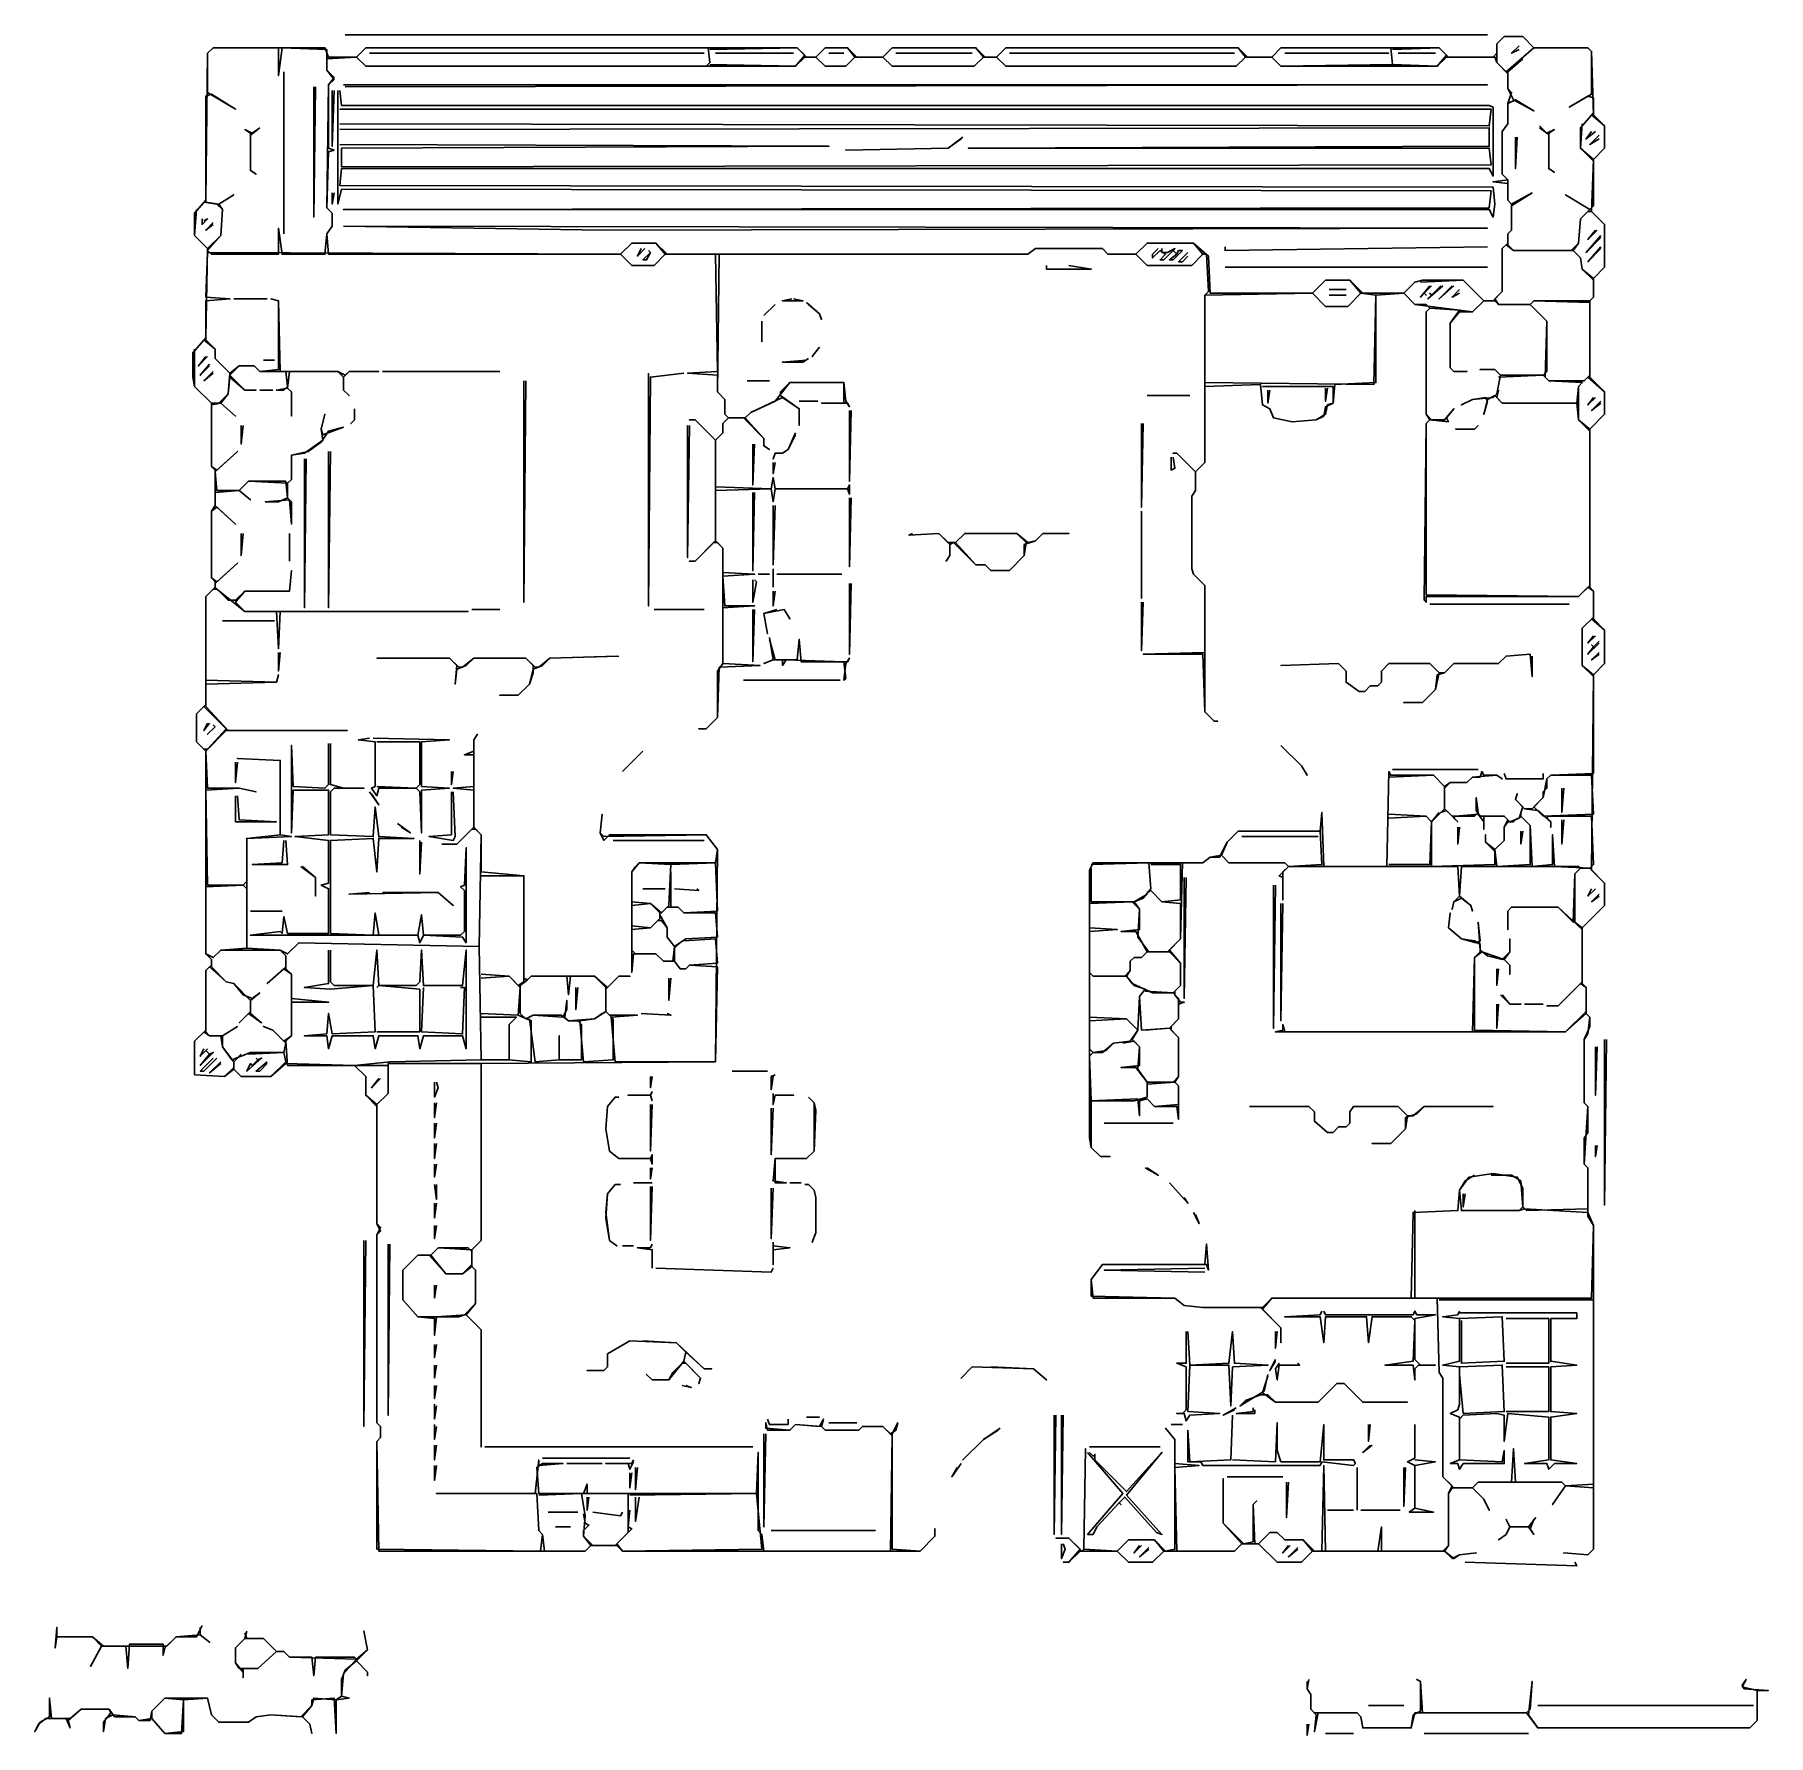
# Model space of a CAD drawing. Header units: metres. Extents: x 54 to 986, y 46 to 960.
import ezdxf

# ---------------------------------------------------------------- set-up
doc = ezdxf.new("R2010")
doc.units = ezdxf.units.M
doc.layers.add('A-FURN', color=2, linetype='Continuous')
doc.layers.add('A-WALL', color=1, linetype='Continuous')

msp = doc.modelspace()

# ---------------------------------------------------------------- linework, layer by layer
at = {"layer": 'A-FURN'}
for points in [[(221, 960), (835, 960)], [(852, 954), (848, 950), (852, 952)], [(234, 950), (414, 950)], [(420, 950), (462, 950)], [(481, 950), (489, 950)], [(517, 950), (558, 950)], [(578, 950), (699, 950)], [(726, 950), (782, 950)], [(787, 950), (807, 950)], [(188, 940), (188, 853)], [(204, 932), (204, 862), (205, 932)], [(220, 933), (835, 933), (221, 932)], [(214, 930), (214, 900), (215, 930)], [(217, 930), (217, 869), (219, 877), (837, 876), (836, 867), (220, 866), (836, 866), (838, 862), (839, 869), (838, 878), (218, 879), (219, 888), (836, 888), (838, 884), (838, 921), (836, 922), (219, 922), (218, 930)], [(218, 920), (837, 920), (836, 911), (218, 912)], [(218, 909), (836, 910), (836, 900), (556, 899), (836, 899), (837, 890), (219, 889), (219, 899), (481, 900), (218, 901)], [(850, 905), (850, 888), (851, 905)], [(891, 908), (888, 904), (893, 908)], [(895, 906), (890, 901), (895, 904)], [(214, 875), (214, 869), (215, 875)], [(144, 861), (144, 858), (147, 861), (145, 860)], [(150, 859), (146, 855), (150, 858)], [(220, 857), (360, 855), (835, 856), (231, 857)], [(896, 852), (888, 843), (896, 851)], [(893, 855), (889, 850), (894, 855)], [(380, 845), (378, 841), (382, 845)], [(384, 844), (385, 843), (381, 839), (383, 839), (385, 843)], [(658, 845), (655, 842), (655, 840), (659, 844), (662, 842), (659, 839), (661, 839), (666, 844), (668, 842), (664, 839), (666, 839), (671, 844), (669, 844), (668, 842), (666, 844), (667, 845), (663, 843), (660, 843), (660, 845)], [(674, 843), (669, 838), (671, 838), (674, 841)], [(694, 846), (694, 844), (835, 846)], [(896, 846), (889, 838), (896, 845)], [(598, 836), (598, 834), (622, 834), (610, 836)], [(694, 835), (835, 835)], [(750, 823), (759, 823)], [(804, 825), (799, 819), (801, 821), (802, 820), (801, 821), (805, 825)], [(810, 825), (805, 820), (804, 821), (805, 820), (803, 818), (811, 825)], [(816, 825), (809, 818), (817, 825)], [(820, 823), (816, 819), (820, 821)], [(161, 818), (179, 818)], [(750, 820), (759, 820)], [(146, 787), (142, 782), (147, 787)], [(148, 783), (143, 777), (148, 782)], [(177, 785), (183, 785)], [(150, 779), (145, 774), (150, 778)], [(241, 779), (304, 779)], [(317, 774), (317, 655), (318, 774)], [(384, 778), (384, 653), (385, 776), (403, 778)], [(437, 774), (449, 774)], [(175, 769), (182, 769)], [(652, 766), (675, 766)], [(717, 769), (717, 762), (718, 769)], [(748, 770), (748, 763), (749, 770)], [(892, 765), (889, 761), (893, 765)], [(465, 763), (475, 763)], [(492, 758), (492, 720), (493, 758)], [(896, 763), (891, 758), (896, 762)], [(165, 750), (165, 740), (166, 750)], [(405, 750), (405, 679), (406, 750)], [(649, 751), (649, 706), (650, 751)], [(440, 740), (440, 718), (441, 740)], [(199, 732), (199, 652), (200, 732)], [(212, 736), (212, 652), (213, 736)], [(451, 730), (451, 724), (452, 730)], [(665, 733), (665, 726), (667, 727), (666, 733)], [(440, 714), (440, 672), (441, 714)], [(492, 711), (492, 674), (493, 711)], [(451, 707), (451, 675), (452, 707)], [(165, 692), (165, 680), (166, 692)], [(440, 667), (440, 655), (442, 666), (441, 667)], [(443, 670), (449, 670)], [(453, 670), (488, 670)], [(492, 665), (492, 627), (493, 665)], [(451, 661), (451, 653), (452, 661)], [(649, 655), (649, 629), (650, 655)], [(804, 654), (879, 654)], [(155, 645), (183, 645)], [(289, 651), (304, 651)], [(387, 651), (414, 651)], [(440, 651), (440, 623), (441, 651)], [(892, 637), (889, 633), (893, 637)], [(895, 634), (892, 631), (891, 632), (892, 631), (889, 627), (895, 633)], [(185, 628), (185, 618), (186, 628)], [(895, 628), (891, 624), (895, 627)], [(435, 613), (487, 613)], [(147, 590), (145, 586), (148, 590)], [(150, 589), (151, 588), (147, 584), (151, 588)], [(212, 579), (212, 557), (210, 555), (193, 556), (192, 578), (192, 531), (193, 554), (212, 554), (212, 530), (194, 529), (212, 527), (212, 504), (208, 503), (212, 501), (212, 477), (190, 477), (188, 486), (187, 477), (186, 478), (170, 476), (260, 476), (261, 472), (263, 476), (284, 475), (286, 472), (286, 523), (285, 503), (283, 502), (285, 500), (285, 478), (283, 476), (263, 476), (262, 487), (260, 476), (239, 476), (237, 488), (236, 476), (213, 477), (213, 527), (236, 528), (238, 510), (239, 528), (258, 528), (239, 529), (237, 545), (236, 529), (213, 530), (213, 553), (215, 555), (231, 555), (220, 555), (213, 557), (213, 579)], [(234, 582), (228, 581), (237, 580), (237, 556), (235, 555), (238, 551), (239, 555), (259, 555), (261, 553), (262, 531), (262, 554), (277, 555), (262, 556), (262, 580), (277, 581), (236, 582)], [(238, 580), (261, 580), (261, 557), (259, 555), (238, 556)], [(162, 569), (162, 558), (163, 569)], [(278, 564), (278, 557), (279, 564)], [(784, 565), (830, 565)], [(844, 563), (845, 560), (865, 560), (865, 563)], [(162, 551), (162, 537), (184, 537), (164, 538), (163, 551)], [(278, 553), (278, 530), (266, 529), (279, 527), (280, 529), (279, 553)], [(875, 555), (875, 542), (876, 555)], [(819, 534), (819, 525), (820, 534)], [(853, 532), (853, 525), (854, 532)], [(875, 538), (875, 525), (876, 538)], [(188, 527), (187, 515), (171, 514), (190, 514), (189, 527)], [(261, 527), (261, 509), (262, 526)], [(365, 527), (414, 527)], [(703, 529), (744, 529)], [(672, 507), (672, 442), (673, 507)], [(381, 501), (393, 501)], [(398, 501), (411, 500), (410, 501)], [(720, 503), (720, 426), (721, 503)], [(891, 501), (889, 497), (893, 501)], [(895, 498), (891, 494), (895, 497)], [(170, 489), (187, 489)], [(724, 493), (724, 430), (725, 493)], [(212, 468), (212, 450), (199, 448), (213, 447), (236, 449), (237, 424), (214, 423), (212, 434), (211, 423), (199, 422), (211, 422), (212, 415), (214, 422), (236, 422), (237, 415), (239, 422), (260, 422), (261, 415), (263, 422), (284, 422), (286, 415), (286, 468), (284, 449), (263, 449), (262, 468), (261, 451), (259, 449), (239, 449), (238, 468), (236, 449), (215, 449), (213, 451), (213, 468)], [(840, 458), (840, 449), (841, 458)], [(238, 448), (239, 449), (261, 447), (261, 424), (238, 424)], [(283, 448), (285, 448), (284, 423), (262, 424), (263, 448)], [(345, 448), (345, 436), (346, 448)], [(395, 453), (395, 441), (396, 453)], [(840, 439), (840, 426), (841, 439)], [(855, 439), (865, 439)], [(380, 434), (396, 433), (394, 434)], [(898, 420), (898, 331), (899, 420)], [(145, 415), (143, 411), (146, 414), (148, 412), (143, 406), (150, 413), (148, 412), (146, 414), (147, 415)], [(893, 416), (893, 390), (894, 416)], [(150, 410), (143, 403), (145, 403), (152, 410)], [(154, 408), (148, 402), (154, 407)], [(173, 410), (174, 409), (171, 406), (170, 407), (168, 403), (176, 410), (174, 409)], [(179, 408), (173, 403), (175, 403), (179, 407)], [(429, 403), (448, 403)], [(452, 401), (450, 400), (450, 393), (451, 400)], [(239, 399), (235, 394), (240, 399)], [(269, 397), (269, 389), (271, 394), (270, 397)], [(385, 400), (385, 394), (386, 400)], [(269, 386), (269, 378), (270, 386)], [(385, 385), (385, 360), (386, 385)], [(450, 383), (450, 358), (451, 383)], [(269, 375), (269, 367), (270, 375)], [(629, 375), (666, 375)], [(269, 364), (269, 356), (270, 364)], [(893, 363), (893, 357), (894, 363)], [(269, 353), (269, 346), (270, 353)], [(385, 351), (385, 345), (386, 351)], [(269, 342), (270, 334), (270, 342)], [(385, 341), (385, 312), (386, 341)], [(450, 340), (450, 313), (451, 340)], [(460, 343), (466, 343)], [(822, 337), (822, 330), (823, 337)], [(269, 332), (269, 324), (270, 332)], [(269, 320), (269, 313), (270, 320)], [(231, 312), (231, 212), (232, 312)], [(244, 310), (244, 218), (245, 310)], [(370, 309), (376, 309)], [(388, 297), (450, 295), (451, 297)], [(683, 297), (629, 296), (683, 295)], [(269, 288), (269, 281), (270, 288)], [(746, 274), (745, 272), (726, 271), (745, 271), (747, 257), (748, 271), (770, 271), (771, 257), (773, 271), (794, 271), (796, 269), (795, 247), (780, 245), (795, 245), (796, 237), (796, 243), (798, 245), (807, 245), (799, 245), (796, 248), (796, 270), (807, 272), (797, 272), (796, 274), (795, 272), (748, 272), (747, 274)], [(820, 274), (819, 272), (811, 271), (820, 270), (820, 247), (811, 245), (820, 244), (820, 224), (819, 221), (815, 219), (820, 217), (820, 194), (815, 192), (819, 192), (820, 189), (822, 192), (844, 192), (844, 199), (843, 193), (820, 194), (820, 216), (822, 218), (840, 219), (844, 218), (844, 204), (846, 219), (868, 217), (868, 194), (855, 192), (867, 192), (868, 189), (871, 192), (883, 192), (869, 194), (869, 217), (883, 219), (869, 220), (869, 244), (883, 245), (869, 247), (869, 270), (883, 270), (883, 273), (820, 273)], [(820, 270), (843, 271), (844, 247), (821, 246), (821, 269)], [(673, 263), (673, 246), (668, 246), (673, 244), (673, 221), (671, 219), (668, 219), (672, 219), (673, 215), (675, 218), (691, 219), (674, 220), (675, 245), (696, 245), (697, 223), (698, 244), (717, 245), (699, 246), (698, 263), (696, 246), (675, 245), (674, 263)], [(721, 263), (721, 254), (722, 263)], [(845, 270), (868, 270), (868, 246), (845, 246)], [(269, 256), (269, 249), (270, 256)], [(269, 245), (269, 238), (270, 245)], [(723, 246), (721, 243), (722, 237), (723, 245), (734, 245), (733, 246)], [(820, 244), (843, 245), (844, 220), (822, 219), (820, 240)], [(845, 244), (868, 244), (868, 220), (845, 220)], [(269, 234), (269, 227), (270, 234)], [(402, 234), (407, 233), (404, 234)], [(269, 224), (269, 216), (270, 223)], [(448, 216), (449, 213), (459, 213), (459, 216)], [(469, 217), (476, 217)], [(602, 218), (602, 154), (603, 218)], [(606, 218), (606, 154), (607, 218)], [(698, 218), (697, 194), (675, 193), (674, 210), (674, 193), (681, 193), (682, 191), (745, 191), (746, 193), (763, 191), (764, 192), (763, 194), (747, 194), (747, 213), (745, 193), (724, 193), (722, 199), (722, 214), (721, 193), (698, 194)], [(709, 222), (709, 220), (700, 219), (710, 219), (710, 221)], [(269, 213), (269, 205), (270, 212)], [(446, 208), (446, 158), (447, 208)], [(481, 214), (496, 214)], [(665, 213), (671, 213)], [(771, 213), (771, 204), (772, 213)], [(796, 213), (796, 195), (792, 193), (796, 191), (796, 168), (793, 166), (806, 166), (796, 168), (796, 191), (807, 193), (796, 194)], [(269, 202), (269, 194), (270, 202)], [(296, 201), (440, 201)], [(620, 198), (639, 176), (620, 154), (623, 154), (625, 158), (637, 171), (638, 170), (637, 171), (640, 174), (657, 155), (660, 154), (641, 175), (660, 198), (641, 177), (624, 194), (624, 197), (623, 196), (621, 198)], [(621, 201), (659, 201)], [(269, 191), (269, 183), (270, 191)], [(327, 195), (374, 195)], [(340, 192), (359, 192)], [(374, 187), (374, 179), (375, 187)], [(377, 190), (377, 178), (378, 190)], [(790, 190), (790, 169), (791, 190)], [(695, 185), (725, 185)], [(727, 182), (727, 163), (728, 182)], [(351, 174), (351, 167), (352, 174)], [(377, 174), (377, 161), (379, 174)], [(330, 166), (346, 166)], [(354, 166), (369, 164), (370, 166)], [(749, 167), (763, 167)], [(767, 167), (788, 167)], [(334, 158), (342, 158)], [(450, 156), (506, 156)], [(606, 149), (606, 141), (608, 146), (607, 149)], [(648, 148), (645, 144), (649, 148)], [(653, 147), (648, 142), (653, 146)], [(728, 148), (725, 144), (729, 148)], [(733, 147), (728, 142), (733, 146)], [(823, 139), (883, 137), (882, 139)], [(771, 62), (790, 62)], [(862, 62), (978, 62)], [(738, 52), (738, 46), (739, 52)], [(748, 47), (763, 47)], [(801, 47), (857, 47)]]:
    msp.add_lwpolyline(points, dxfattribs=at)
at = {"layer": 'A-WALL'}
for points in [[(844, 959), (840, 955), (840, 950), (838, 948), (814, 948), (809, 953), (724, 953), (719, 948), (706, 948), (701, 953), (576, 953), (571, 948), (565, 948), (560, 953), (515, 953), (510, 948), (496, 948), (491, 953), (479, 953), (474, 948), (469, 948), (464, 953), (232, 953), (227, 948), (212, 948), (210, 953), (150, 953), (147, 950), (146, 871), (140, 864), (140, 852), (147, 845), (146, 797), (139, 789), (139, 776), (140, 771), (149, 762), (149, 728), (151, 726), (151, 707), (149, 704), (149, 668), (151, 666), (151, 663), (146, 658), (146, 600), (141, 595), (141, 580), (146, 575), (146, 466), (149, 463), (149, 460), (146, 457), (146, 425), (140, 419), (140, 401), (156, 400), (161, 404), (165, 400), (181, 400), (189, 407), (226, 406), (232, 400), (232, 390), (238, 384), (238, 321), (240, 319), (238, 315), (238, 214), (240, 212), (240, 206), (238, 204), (239, 145), (350, 145), (353, 148), (367, 148), (370, 145), (530, 145), (538, 153), (538, 157), (538, 153), (530, 145), (515, 146), (515, 208), (518, 214), (517, 210), (514, 208), (510, 212), (499, 212), (497, 210), (479, 210), (477, 212), (478, 216), (476, 212), (463, 213), (460, 210), (447, 211), (447, 214), (448, 210), (460, 210), (463, 213), (477, 212), (479, 210), (497, 210), (499, 212), (510, 212), (515, 207), (514, 145), (446, 145), (445, 154), (443, 156), (443, 198), (442, 176), (351, 176), (351, 181), (349, 176), (325, 176), (324, 190), (327, 192), (338, 192), (325, 191), (325, 194), (323, 176), (270, 176), (324, 176), (325, 156), (327, 154), (326, 145), (238, 146), (238, 204), (240, 206), (240, 212), (238, 214), (238, 315), (240, 317), (238, 321), (238, 385), (244, 391), (244, 407), (294, 407), (294, 312), (289, 307), (271, 308), (267, 304), (260, 304), (252, 296), (252, 280), (260, 271), (269, 270), (269, 261), (270, 271), (286, 272), (294, 264), (294, 201), (294, 264), (286, 272), (291, 278), (291, 296), (289, 298), (289, 307), (294, 312), (294, 407), (420, 408), (421, 522), (415, 530), (360, 529), (358, 531), (359, 541), (358, 531), (360, 527), (363, 530), (415, 530), (421, 522), (420, 515), (379, 515), (375, 510), (375, 456), (376, 466), (388, 466), (392, 462), (398, 462), (401, 458), (404, 458), (406, 460), (421, 459), (420, 408), (366, 408), (364, 432), (378, 433), (363, 433), (361, 435), (361, 447), (368, 454), (374, 454), (368, 454), (362, 448), (355, 454), (321, 454), (319, 452), (317, 453), (317, 508), (294, 510), (294, 530), (290, 534), (290, 581), (292, 584), (290, 581), (290, 575), (285, 573), (290, 573), (290, 556), (279, 555), (290, 554), (290, 534), (281, 525), (273, 525), (281, 525), (289, 533), (291, 533), (294, 530), (293, 470), (196, 472), (190, 466), (186, 468), (168, 469), (168, 528), (192, 529), (186, 530), (186, 570), (163, 571), (186, 570), (186, 530), (168, 528), (168, 505), (166, 503), (147, 503), (146, 554), (164, 555), (173, 553), (164, 555), (147, 555), (146, 575), (157, 586), (222, 586), (158, 586), (146, 599), (146, 611), (184, 612), (185, 616), (184, 612), (146, 613), (146, 658), (150, 662), (152, 662), (167, 650), (184, 650), (185, 630), (186, 650), (287, 650), (167, 650), (162, 655), (167, 661), (191, 661), (192, 672), (191, 661), (167, 661), (162, 656), (158, 656), (151, 663), (151, 665), (163, 676), (152, 666), (149, 668), (149, 704), (152, 706), (162, 697), (151, 707), (151, 714), (164, 715), (170, 710), (164, 715), (169, 720), (189, 720), (190, 711), (185, 709), (178, 709), (191, 710), (192, 697), (192, 709), (190, 711), (190, 719), (192, 721), (192, 734), (201, 736), (208, 741), (212, 747), (220, 749), (209, 745), (208, 748), (210, 756), (208, 748), (209, 742), (199, 735), (192, 734), (192, 721), (190, 719), (169, 720), (164, 715), (152, 715), (151, 725), (163, 736), (152, 726), (149, 728), (149, 761), (154, 762), (162, 755), (154, 762), (158, 767), (159, 776), (167, 769), (173, 769), (167, 769), (159, 777), (164, 782), (172, 782), (175, 779), (189, 779), (190, 771), (188, 769), (184, 769), (190, 770), (192, 768), (192, 755), (192, 768), (190, 770), (191, 779), (217, 779), (220, 776), (220, 769), (223, 766), (220, 769), (220, 776), (223, 779), (239, 779), (223, 779), (221, 777), (217, 779), (186, 779), (185, 817), (181, 818), (185, 817), (185, 780), (175, 779), (172, 782), (164, 782), (159, 778), (151, 786), (151, 791), (146, 796), (146, 817), (159, 818), (146, 819), (147, 843), (369, 842), (375, 836), (387, 836), (393, 842), (420, 842), (421, 779), (405, 778), (421, 777), (421, 768), (425, 764), (425, 756), (427, 754), (424, 751), (424, 746), (420, 742), (409, 753), (406, 753), (409, 753), (420, 742), (420, 688), (409, 677), (406, 677), (409, 677), (419, 687), (421, 687), (424, 684), (424, 622), (421, 618), (421, 593), (415, 587), (411, 587), (415, 587), (421, 593), (422, 620), (444, 621), (424, 622), (424, 652), (441, 653), (425, 653), (424, 669), (441, 670), (424, 671), (424, 684), (420, 688), (420, 715), (450, 716), (451, 709), (452, 716), (491, 716), (492, 713), (492, 718), (491, 716), (452, 716), (451, 722), (450, 716), (420, 717), (420, 742), (424, 746), (424, 751), (427, 754), (435, 754), (446, 743), (446, 739), (449, 737), (446, 739), (446, 743), (436, 754), (439, 757), (456, 765), (465, 759), (465, 750), (465, 759), (455, 766), (455, 768), (460, 773), (489, 773), (489, 762), (477, 762), (491, 762), (492, 760), (490, 763), (489, 773), (460, 773), (452, 763), (439, 757), (436, 754), (427, 754), (425, 756), (425, 764), (421, 768), (422, 842), (588, 842), (592, 845), (628, 845), (631, 842), (646, 842), (652, 836), (676, 836), (682, 842), (684, 842), (685, 822), (683, 820), (683, 730), (678, 725), (668, 735), (666, 735), (668, 735), (678, 725), (678, 715), (676, 712), (676, 673), (677, 670), (683, 664), (683, 628), (650, 627), (682, 627), (683, 596), (688, 591), (690, 591), (688, 591), (683, 596), (683, 664), (677, 670), (676, 673), (676, 712), (678, 715), (678, 725), (683, 730), (683, 771), (713, 772), (714, 761), (718, 759), (720, 754), (730, 752), (743, 753), (747, 755), (748, 760), (752, 762), (753, 772), (775, 773), (775, 820), (790, 821), (796, 815), (802, 815), (804, 813), (802, 811), (802, 756), (804, 753), (802, 751), (801, 656), (802, 655), (802, 658), (884, 658), (889, 663), (892, 661), (892, 647), (886, 641), (886, 621), (892, 615), (892, 563), (869, 562), (867, 560), (865, 550), (859, 544), (855, 544), (850, 549), (851, 552), (850, 549), (854, 545), (852, 539), (847, 537), (844, 540), (831, 540), (829, 543), (829, 550), (830, 542), (828, 540), (816, 540), (812, 544), (812, 555), (815, 558), (824, 558), (827, 561), (840, 562), (843, 560), (840, 562), (833, 562), (832, 564), (831, 561), (827, 561), (824, 558), (815, 558), (812, 556), (806, 562), (783, 562), (782, 564), (781, 513), (747, 513), (746, 542), (745, 532), (701, 532), (695, 526), (691, 518), (686, 518), (682, 515), (623, 515), (621, 511), (621, 367), (622, 362), (627, 357), (632, 357), (627, 357), (622, 362), (622, 387), (647, 388), (648, 379), (648, 387), (652, 388), (656, 384), (668, 384), (669, 377), (669, 395), (667, 397), (669, 400), (669, 421), (665, 425), (665, 427), (669, 431), (669, 439), (672, 440), (670, 440), (667, 444), (667, 446), (670, 449), (670, 461), (664, 468), (670, 474), (671, 515), (682, 515), (686, 518), (692, 519), (696, 515), (726, 515), (728, 513), (723, 508), (725, 507), (725, 495), (725, 510), (728, 513), (819, 513), (820, 497), (817, 494), (816, 490), (817, 494), (821, 496), (826, 492), (827, 489), (826, 492), (820, 497), (821, 513), (884, 513), (885, 512), (882, 509), (881, 483), (873, 491), (848, 491), (846, 489), (846, 479), (846, 489), (848, 491), (873, 491), (886, 479), (886, 451), (873, 438), (867, 438), (873, 438), (885, 450), (888, 448), (888, 435), (877, 424), (828, 425), (828, 464), (832, 467), (844, 463), (847, 460), (847, 455), (847, 460), (844, 463), (847, 467), (847, 474), (847, 467), (843, 463), (835, 465), (831, 468), (830, 483), (831, 473), (829, 472), (821, 474), (814, 480), (815, 488), (814, 480), (821, 474), (828, 473), (831, 471), (831, 467), (828, 464), (827, 424), (726, 424), (725, 428), (725, 425), (721, 424), (877, 424), (888, 434), (890, 432), (890, 427), (887, 420), (887, 386), (889, 384), (887, 353), (889, 351), (889, 329), (856, 328), (854, 330), (854, 340), (851, 346), (838, 348), (825, 346), (820, 339), (819, 328), (795, 327), (794, 281), (719, 281), (714, 276), (682, 276), (672, 277), (667, 281), (623, 281), (622, 291), (628, 299), (684, 299), (685, 296), (684, 310), (683, 299), (628, 299), (622, 291), (622, 282), (667, 281), (672, 277), (682, 276), (713, 276), (724, 265), (724, 257), (724, 265), (714, 275), (719, 281), (808, 281), (809, 241), (811, 238), (811, 185), (816, 180), (814, 176), (814, 148), (811, 145), (778, 145), (778, 158), (776, 145), (748, 145), (747, 191), (746, 145), (742, 145), (736, 151), (726, 151), (722, 155), (718, 155), (712, 149), (710, 149), (709, 170), (711, 172), (709, 170), (709, 150), (704, 149), (693, 160), (693, 184), (693, 160), (703, 149), (699, 145), (668, 145), (667, 190), (680, 191), (667, 192), (667, 205), (662, 211), (667, 205), (667, 146), (662, 145), (656, 151), (642, 151), (636, 145), (618, 146), (619, 200), (618, 146), (617, 145), (610, 152), (603, 152), (610, 152), (616, 146), (610, 139), (607, 139), (610, 139), (616, 145), (636, 145), (642, 139), (655, 139), (661, 145), (699, 145), (703, 149), (712, 149), (722, 139), (735, 139), (741, 145), (812, 145), (817, 141), (820, 143), (829, 144), (820, 143), (816, 141), (812, 145), (814, 148), (814, 176), (816, 179), (827, 179), (833, 173), (836, 167), (833, 173), (827, 179), (830, 182), (875, 182), (877, 180), (870, 170), (877, 180), (892, 179), (892, 146), (889, 143), (876, 144), (889, 143), (892, 146), (892, 320), (889, 325), (889, 351), (887, 353), (887, 367), (889, 370), (889, 384), (887, 386), (887, 420), (889, 423), (890, 432), (888, 434), (888, 448), (886, 450), (886, 480), (898, 492), (898, 504), (891, 511), (892, 616), (898, 622), (898, 640), (892, 646), (892, 661), (890, 663), (890, 748), (898, 756), (898, 768), (890, 776), (890, 817), (892, 819), (892, 829), (898, 835), (898, 858), (891, 865), (892, 893), (898, 899), (898, 911), (892, 917), (891, 951), (889, 953), (860, 953), (854, 959)], [(150, 953), (185, 953), (185, 938), (187, 953), (211, 952), (211, 941), (215, 936), (212, 933), (211, 867), (214, 864), (214, 857), (211, 853), (210, 842), (187, 842), (185, 856), (185, 842), (149, 842), (147, 844), (154, 852), (155, 866), (153, 869), (161, 874), (153, 869), (146, 870), (146, 927), (149, 928), (162, 920), (147, 929), (147, 950)], [(232, 953), (416, 953), (417, 945), (415, 943), (232, 943), (227, 948)], [(417, 952), (464, 953), (468, 949), (463, 943), (417, 944)], [(479, 953), (491, 953), (495, 948), (490, 943), (479, 943), (474, 948)], [(515, 953), (560, 953), (564, 948), (559, 943), (515, 943), (510, 948)], [(576, 953), (701, 953), (705, 948), (700, 943), (576, 943), (571, 948)], [(724, 953), (783, 953), (784, 944), (724, 943), (719, 948)], [(784, 952), (809, 953), (813, 949), (808, 943), (784, 944)], [(844, 959), (854, 959), (860, 953), (845, 940), (840, 945), (840, 955)], [(860, 953), (889, 953), (891, 951), (891, 928), (879, 921), (889, 927), (892, 926), (892, 918), (885, 910), (885, 899), (892, 892), (892, 868), (890, 866), (877, 874), (890, 866), (885, 861), (884, 848), (880, 844), (849, 844), (846, 847), (846, 853), (848, 855), (848, 868), (859, 875), (848, 869), (846, 871), (846, 882), (843, 885), (843, 908), (846, 912), (846, 923), (850, 925), (860, 919), (849, 925), (846, 931), (846, 940), (854, 947)], [(211, 947), (227, 948), (232, 943), (463, 943), (468, 948), (474, 948), (479, 943), (490, 943), (495, 948), (510, 948), (515, 943), (559, 943), (564, 948), (571, 948), (576, 943), (700, 943), (705, 948), (719, 948), (724, 943), (808, 943), (813, 948), (839, 948), (840, 945), (846, 939), (846, 931), (848, 929), (846, 923), (846, 912), (843, 908), (843, 885), (846, 882), (838, 881), (846, 880), (846, 871), (848, 869), (848, 855), (846, 853), (846, 848), (843, 845), (843, 822), (838, 817), (833, 817), (822, 828), (800, 828), (796, 827), (790, 821), (768, 821), (761, 828), (748, 828), (741, 821), (686, 821), (685, 841), (677, 848), (652, 848), (646, 842), (631, 842), (628, 845), (592, 845), (588, 842), (394, 842), (388, 848), (375, 848), (369, 842), (212, 842), (211, 853), (214, 857), (214, 864), (211, 867), (212, 897), (215, 898), (212, 899), (212, 933), (215, 937), (211, 941)], [(891, 917), (898, 911), (898, 899), (892, 893), (885, 899), (886, 912)], [(175, 910), (171, 907), (167, 909), (170, 907), (170, 887), (173, 885), (170, 887), (170, 906), (174, 909)], [(553, 905), (545, 899), (490, 898), (545, 899), (552, 904)], [(863, 911), (868, 906), (868, 888), (871, 886), (868, 888), (868, 907), (871, 909), (867, 907), (863, 910)], [(145, 870), (152, 869), (155, 866), (154, 852), (147, 845), (140, 852), (141, 866)], [(889, 865), (891, 865), (898, 858), (898, 835), (892, 829), (886, 834), (885, 840), (881, 844), (884, 848), (885, 861)], [(375, 848), (388, 848), (393, 842), (387, 836), (375, 836), (369, 842)], [(652, 848), (677, 848), (682, 842), (676, 836), (652, 836), (646, 842)], [(845, 847), (849, 844), (881, 844), (885, 840), (886, 834), (892, 828), (892, 819), (890, 817), (860, 817), (858, 815), (841, 815), (839, 818), (843, 822), (843, 845)], [(683, 820), (741, 821), (748, 814), (760, 814), (767, 821), (775, 820), (774, 772), (683, 773)], [(748, 828), (761, 828), (767, 821), (760, 814), (748, 814), (741, 821)], [(799, 827), (822, 828), (833, 817), (827, 811), (796, 815), (790, 821), (796, 827)], [(452, 815), (446, 809)], [(461, 818), (456, 817), (467, 817), (462, 818)], [(469, 816), (476, 810), (477, 807), (476, 810), (470, 815)], [(833, 817), (839, 817), (841, 815), (858, 815), (867, 806), (867, 779), (865, 777), (842, 777), (839, 780), (831, 780), (839, 780), (842, 777), (840, 767), (838, 765), (827, 764), (821, 761), (827, 764), (834, 765), (835, 763), (833, 756), (835, 764), (839, 766), (843, 762), (883, 762), (884, 753), (890, 747), (890, 664), (884, 658), (802, 659), (802, 751), (804, 753), (814, 752), (813, 754), (817, 759), (812, 753), (805, 753), (802, 756), (802, 811), (804, 813), (820, 812), (815, 805), (815, 781), (817, 779), (824, 779), (817, 779), (815, 781), (815, 805), (820, 811), (827, 811)], [(860, 817), (890, 816), (890, 777), (887, 774), (868, 774), (866, 776), (867, 806), (858, 815)], [(445, 806), (445, 795), (445, 802)], [(145, 796), (151, 791), (151, 786), (159, 778), (158, 767), (153, 762), (149, 762), (140, 771), (140, 791)], [(470, 786), (467, 784), (456, 784), (469, 785)], [(476, 792), (472, 787), (475, 791)], [(841, 776), (865, 777), (868, 774), (886, 773), (884, 771), (883, 762), (843, 762), (840, 765), (841, 769)], [(889, 776), (898, 768), (898, 756), (890, 748), (884, 753), (884, 771)], [(714, 771), (752, 771), (752, 762), (749, 761), (748, 756), (743, 753), (730, 752), (720, 754), (718, 759), (714, 761)], [(226, 759), (226, 753), (224, 751), (226, 753)], [(463, 746), (459, 737), (456, 735), (452, 735), (451, 732), (452, 735), (456, 735), (459, 737), (463, 745)], [(830, 750), (828, 748), (818, 748), (828, 748)], [(649, 704), (649, 657)], [(191, 692), (191, 677)], [(526, 692), (524, 691), (540, 692), (546, 686), (546, 680), (544, 677), (546, 680), (546, 686), (548, 687), (560, 675), (565, 675), (568, 672), (578, 672), (586, 680), (586, 686), (592, 688), (596, 692), (610, 692), (596, 692), (592, 688), (588, 687), (582, 692), (554, 692), (549, 687), (545, 687), (540, 692)], [(554, 692), (582, 692), (587, 687), (586, 680), (578, 672), (568, 672), (565, 675), (560, 675), (549, 687)], [(451, 673), (451, 663)], [(453, 651), (446, 649), (448, 638), (446, 649), (457, 651), (460, 646), (457, 651)], [(891, 646), (898, 640), (898, 622), (892, 616), (886, 621), (886, 641)], [(449, 636), (451, 624), (446, 622), (451, 624), (456, 624), (456, 621), (458, 624), (489, 623), (490, 614), (489, 613), (490, 622), (492, 625), (491, 623), (466, 623), (465, 635), (464, 624), (452, 624), (449, 635)], [(367, 626), (331, 625), (325, 620), (323, 620), (318, 625), (290, 625), (284, 620), (282, 620), (277, 625), (238, 625), (277, 625), (281, 621), (280, 611), (281, 619), (286, 621), (290, 625), (318, 625), (322, 621), (322, 617), (320, 611), (314, 605), (304, 605), (314, 605), (320, 611), (322, 619), (327, 621), (331, 625), (368, 626)], [(858, 627), (845, 626), (841, 622), (817, 622), (812, 617), (809, 617), (804, 622), (782, 622), (778, 618), (778, 612), (776, 610), (772, 610), (769, 607), (766, 607), (759, 612), (759, 618), (755, 622), (724, 621), (755, 622), (759, 618), (759, 612), (766, 607), (769, 607), (772, 610), (776, 610), (778, 612), (778, 618), (782, 622), (804, 622), (809, 617), (807, 608), (800, 601), (790, 601), (800, 601), (807, 608), (808, 616), (812, 617), (817, 622), (841, 622), (845, 626), (858, 627), (859, 615), (859, 626)], [(145, 599), (157, 587), (147, 576), (145, 576), (141, 580), (141, 595)], [(724, 578), (735, 567), (738, 562), (735, 567)], [(381, 575), (370, 564)], [(782, 561), (806, 562), (812, 556), (812, 544), (805, 537), (802, 540), (782, 541)], [(869, 562), (891, 562), (892, 541), (865, 540), (860, 545), (865, 550), (865, 553), (867, 555), (867, 560)], [(234, 553), (239, 546), (235, 552)], [(810, 542), (813, 543), (819, 537), (817, 539), (818, 540), (830, 541), (833, 537), (833, 533), (833, 540), (844, 540), (846, 538), (844, 534), (844, 527), (839, 522), (834, 526), (834, 530), (834, 526), (839, 521), (839, 514), (805, 513), (805, 537), (809, 542)], [(855, 544), (862, 543), (869, 537), (869, 534), (869, 537), (867, 539), (868, 540), (891, 540), (892, 514), (890, 512), (871, 513), (870, 530), (870, 514), (859, 513), (858, 535), (853, 540), (853, 542)], [(249, 536), (256, 531), (251, 534)], [(701, 532), (745, 532), (746, 514), (728, 513), (726, 515), (696, 515), (692, 519), (695, 526)], [(782, 539), (802, 540), (805, 537), (804, 514), (782, 514)], [(852, 539), (853, 540), (858, 535), (858, 514), (840, 513), (839, 522), (844, 527), (844, 534), (846, 537), (849, 537), (851, 539)], [(197, 513), (205, 507), (205, 497), (205, 507), (198, 513)], [(379, 515), (396, 514), (395, 492), (391, 488), (385, 493), (375, 494), (375, 510), (377, 513)], [(396, 514), (420, 515), (421, 489), (403, 488), (400, 491), (396, 491), (396, 510)], [(622, 514), (653, 515), (654, 501), (650, 496), (645, 494), (622, 494), (622, 512)], [(654, 514), (670, 514), (670, 495), (660, 494), (654, 500)], [(294, 508), (317, 508), (317, 451), (314, 449), (309, 454), (294, 455)], [(885, 512), (890, 512), (898, 504), (898, 492), (886, 480), (882, 483), (882, 509)], [(146, 502), (166, 503), (168, 501), (168, 469), (154, 468), (150, 464), (146, 466)], [(234, 499), (223, 498), (271, 499), (279, 492), (271, 499), (241, 499)], [(621, 493), (644, 494), (648, 490), (648, 479), (638, 478), (646, 478), (652, 467), (649, 464), (645, 464), (643, 462), (643, 457), (640, 454), (623, 454), (621, 456), (621, 478), (636, 479), (621, 480)], [(652, 499), (654, 500), (660, 494), (670, 493), (670, 474), (663, 467), (653, 467), (647, 475), (648, 490), (645, 494), (652, 498)], [(375, 492), (385, 493), (390, 488), (390, 485), (385, 480), (375, 481)], [(394, 491), (400, 491), (403, 488), (420, 488), (421, 475), (404, 474), (398, 470), (394, 475), (394, 480), (390, 487)], [(389, 484), (391, 484), (394, 480), (394, 475), (398, 470), (397, 462), (392, 462), (388, 466), (377, 466), (375, 468), (375, 479), (385, 480)], [(154, 468), (186, 468), (189, 465), (189, 459), (179, 450), (188, 458), (192, 455), (192, 422), (188, 419), (182, 425), (177, 427), (182, 425), (189, 418), (188, 413), (170, 413), (160, 409), (155, 416), (155, 422), (163, 427), (155, 422), (148, 422), (146, 424), (146, 457), (148, 459), (157, 451), (161, 450), (170, 441), (170, 435), (164, 429), (169, 434), (176, 429), (170, 434), (170, 441), (175, 445), (171, 442), (166, 444), (161, 450), (157, 451), (149, 459), (149, 463)], [(196, 472), (293, 470), (294, 409), (245, 408), (226, 406), (190, 406), (189, 419), (192, 422), (192, 440), (212, 440), (192, 442), (192, 455), (189, 458), (189, 465)], [(403, 473), (420, 474), (421, 461), (406, 460), (404, 458), (401, 458), (398, 462), (398, 469), (402, 473)], [(652, 467), (664, 467), (670, 461), (670, 449), (666, 445), (655, 445), (644, 450), (641, 454), (643, 457), (643, 462), (645, 464), (649, 464)], [(294, 453), (309, 454), (315, 448), (314, 433), (294, 434)], [(321, 454), (340, 454), (341, 444), (342, 454), (355, 454), (361, 448), (361, 435), (355, 431), (341, 430), (339, 432), (340, 441), (340, 436), (338, 432), (322, 433), (318, 431), (315, 434), (315, 449), (319, 452)], [(623, 454), (641, 454), (645, 449), (651, 447), (648, 443), (647, 425), (641, 431), (621, 432), (621, 452)], [(651, 446), (666, 445), (669, 442), (669, 431), (664, 426), (649, 425), (648, 443)], [(842, 444), (847, 439), (853, 439), (847, 439), (843, 444)], [(294, 432), (313, 432), (309, 428), (309, 409), (294, 409)], [(314, 433), (321, 430), (321, 408), (309, 409), (309, 428)], [(322, 433), (337, 433), (341, 430), (346, 430), (348, 428), (348, 409), (336, 409), (336, 422), (336, 409), (323, 408), (320, 431)], [(360, 434), (361, 435), (365, 431), (365, 409), (349, 408), (347, 430), (355, 431), (359, 434)], [(621, 430), (641, 431), (647, 425), (643, 419), (634, 418), (628, 413), (623, 413), (621, 415)], [(145, 424), (148, 422), (154, 422), (155, 416), (161, 408), (161, 405), (156, 400), (140, 401), (140, 419)], [(651, 425), (664, 426), (669, 421), (669, 400), (666, 397), (652, 397), (647, 404), (648, 416), (644, 420), (647, 425)], [(169, 412), (188, 413), (189, 408), (181, 400), (165, 400), (161, 404), (161, 408), (165, 412)], [(639, 418), (645, 419), (648, 416), (648, 406), (638, 405), (646, 405), (652, 397), (652, 389), (645, 387), (622, 387), (621, 411), (623, 413), (630, 414), (634, 418)], [(226, 406), (244, 406), (244, 391), (238, 385), (232, 390), (232, 400)], [(386, 392), (385, 390), (373, 390), (385, 390), (386, 387)], [(652, 396), (667, 397), (669, 395), (669, 385), (656, 384), (652, 388)], [(366, 389), (362, 384), (361, 372), (363, 360), (368, 356), (385, 356), (386, 353), (386, 358), (385, 356), (368, 356), (363, 360), (361, 372), (362, 384), (366, 389), (368, 389)], [(451, 391), (451, 385), (452, 390), (462, 390), (452, 390)], [(470, 389), (473, 386), (474, 382), (473, 360), (469, 356), (452, 356), (452, 343), (458, 343), (451, 344), (452, 356), (469, 356), (473, 360), (473, 386)], [(707, 384), (739, 384), (742, 381), (742, 376), (749, 370), (752, 370), (755, 373), (759, 373), (761, 375), (761, 381), (763, 384), (787, 384), (792, 379), (791, 372), (783, 364), (773, 364), (783, 364), (791, 372), (791, 378), (797, 380), (801, 384), (838, 384), (801, 384), (795, 379), (792, 379), (787, 384), (763, 384), (761, 381), (761, 375), (759, 373), (755, 373), (752, 370), (749, 370), (742, 376), (742, 381), (739, 384)], [(651, 351), (658, 347), (652, 351)], [(837, 347), (848, 347), (853, 344), (854, 330), (852, 328), (821, 328), (820, 339), (823, 344), (828, 347)], [(366, 342), (362, 337), (361, 324), (363, 312), (367, 309), (363, 312), (361, 327), (362, 337), (366, 342), (369, 342)], [(376, 343), (386, 343)], [(468, 342), (470, 342), (473, 339), (474, 335), (474, 316), (472, 311), (474, 316), (474, 335), (473, 339), (470, 342)], [(664, 343), (674, 332), (672, 335)], [(677, 327), (680, 321), (678, 326)], [(852, 328), (855, 329), (889, 327), (892, 320), (891, 281), (796, 281), (796, 328)], [(271, 308), (287, 308), (289, 306), (289, 299), (284, 294), (275, 294), (267, 304)], [(386, 310), (385, 308), (378, 308), (386, 307), (386, 297)], [(451, 311), (451, 299), (451, 307), (460, 308), (451, 309)], [(260, 304), (266, 304), (275, 294), (284, 294), (289, 298), (291, 296), (291, 278), (285, 272), (282, 271), (260, 271), (252, 280), (252, 296)], [(809, 280), (892, 280), (892, 181), (877, 180), (875, 182), (850, 182), (849, 200), (848, 182), (830, 182), (827, 179), (817, 179), (811, 185), (811, 238), (809, 241)], [(374, 258), (362, 251), (362, 244), (360, 242), (351, 242), (360, 242), (362, 244), (362, 251), (374, 258), (399, 257), (404, 252), (403, 247), (395, 237), (386, 237), (383, 240), (386, 237), (395, 237), (397, 241), (402, 246), (404, 246), (412, 238), (411, 235), (412, 238), (403, 247), (404, 252), (414, 243), (418, 243), (414, 243), (399, 257), (381, 258)], [(558, 244), (552, 238), (558, 244), (591, 243), (598, 237), (591, 243), (568, 244)], [(721, 248), (718, 242), (721, 247)], [(717, 240), (715, 231), (702, 223), (705, 226), (713, 229), (717, 229), (721, 225), (744, 225), (754, 235), (758, 235), (768, 225), (792, 225), (768, 225), (758, 235), (754, 235), (744, 225), (721, 225), (714, 230), (717, 239)], [(700, 222), (693, 218), (699, 221)], [(573, 211), (564, 205), (553, 194), (564, 205), (572, 210)], [(772, 202), (768, 198), (773, 202)], [(376, 194), (375, 192), (361, 192), (373, 192), (374, 189), (376, 193)], [(552, 192), (547, 185), (550, 190)], [(765, 190), (765, 167)], [(325, 175), (348, 176), (350, 164), (349, 153), (353, 148), (350, 145), (328, 145), (327, 154), (325, 156)], [(349, 176), (373, 176), (373, 155), (366, 148), (354, 148), (349, 153), (349, 156), (352, 159), (350, 160), (349, 165)], [(374, 175), (442, 176), (445, 146), (370, 145), (367, 149), (375, 157), (373, 158), (374, 167)], [(861, 163), (857, 158), (847, 158), (845, 162), (847, 158), (845, 154), (841, 151), (845, 154), (847, 158), (857, 158), (860, 154), (858, 157), (860, 162)], [(642, 151), (656, 151), (661, 145), (655, 139), (642, 139), (636, 145)], [(718, 155), (722, 155), (726, 151), (736, 151), (741, 145), (735, 139), (722, 139), (712, 149)], [(144, 105), (141, 99), (130, 99), (125, 94), (91, 94), (85, 99), (66, 99), (66, 104), (65, 93), (66, 99), (85, 99), (90, 94), (84, 83), (90, 94), (103, 94), (104, 82), (105, 95), (123, 95), (123, 89), (124, 93), (130, 99), (143, 100), (148, 96), (143, 100), (143, 104)], [(168, 102), (167, 98), (162, 93), (162, 85), (166, 80), (166, 77), (166, 82), (174, 82), (184, 91), (188, 91), (191, 88), (203, 88), (204, 78), (205, 88), (226, 88), (227, 87), (220, 79), (219, 67), (216, 65), (204, 66), (203, 62), (197, 56), (181, 57), (173, 56), (169, 53), (153, 53), (149, 57), (147, 66), (124, 66), (117, 59), (116, 54), (110, 54), (108, 56), (97, 56), (94, 60), (79, 60), (73, 55), (63, 55), (62, 66), (62, 56), (57, 53), (54, 48), (56, 52), (60, 55), (71, 55), (73, 50), (72, 54), (79, 60), (94, 60), (95, 58), (91, 53), (91, 48), (92, 55), (96, 57), (108, 56), (110, 54), (117, 55), (124, 47), (133, 47), (134, 65), (147, 66), (149, 57), (153, 53), (169, 53), (173, 56), (181, 57), (198, 56), (202, 52), (203, 47), (202, 52), (198, 56), (203, 62), (203, 65), (215, 66), (216, 47), (216, 65), (223, 66), (219, 67), (219, 76), (221, 81), (227, 86), (233, 80), (233, 78), (233, 80), (227, 86), (233, 92), (231, 102), (233, 92), (227, 87), (191, 88), (188, 91), (184, 91), (177, 98), (168, 98), (167, 101)], [(167, 98), (177, 98), (184, 91), (174, 82), (164, 82), (162, 85), (162, 93), (165, 96)], [(739, 76), (738, 71), (740, 68), (740, 60), (743, 57), (742, 48), (744, 58), (765, 58), (767, 56), (768, 50), (794, 50), (796, 58), (856, 58), (862, 50), (976, 50), (980, 54), (980, 70), (986, 70), (973, 71), (972, 73), (974, 76), (972, 72), (980, 70), (980, 54), (976, 50), (862, 50), (857, 57), (859, 75), (858, 60), (856, 58), (800, 58), (799, 75), (797, 76), (799, 75), (799, 59), (795, 57), (794, 50), (768, 50), (767, 56), (765, 58), (742, 58), (740, 60), (740, 68), (738, 71), (738, 75)], [(124, 66), (134, 65), (134, 48), (124, 47), (117, 55), (117, 59)]]:
    msp.add_lwpolyline(points, dxfattribs=at)

doc.saveas('drawing.dxf')
